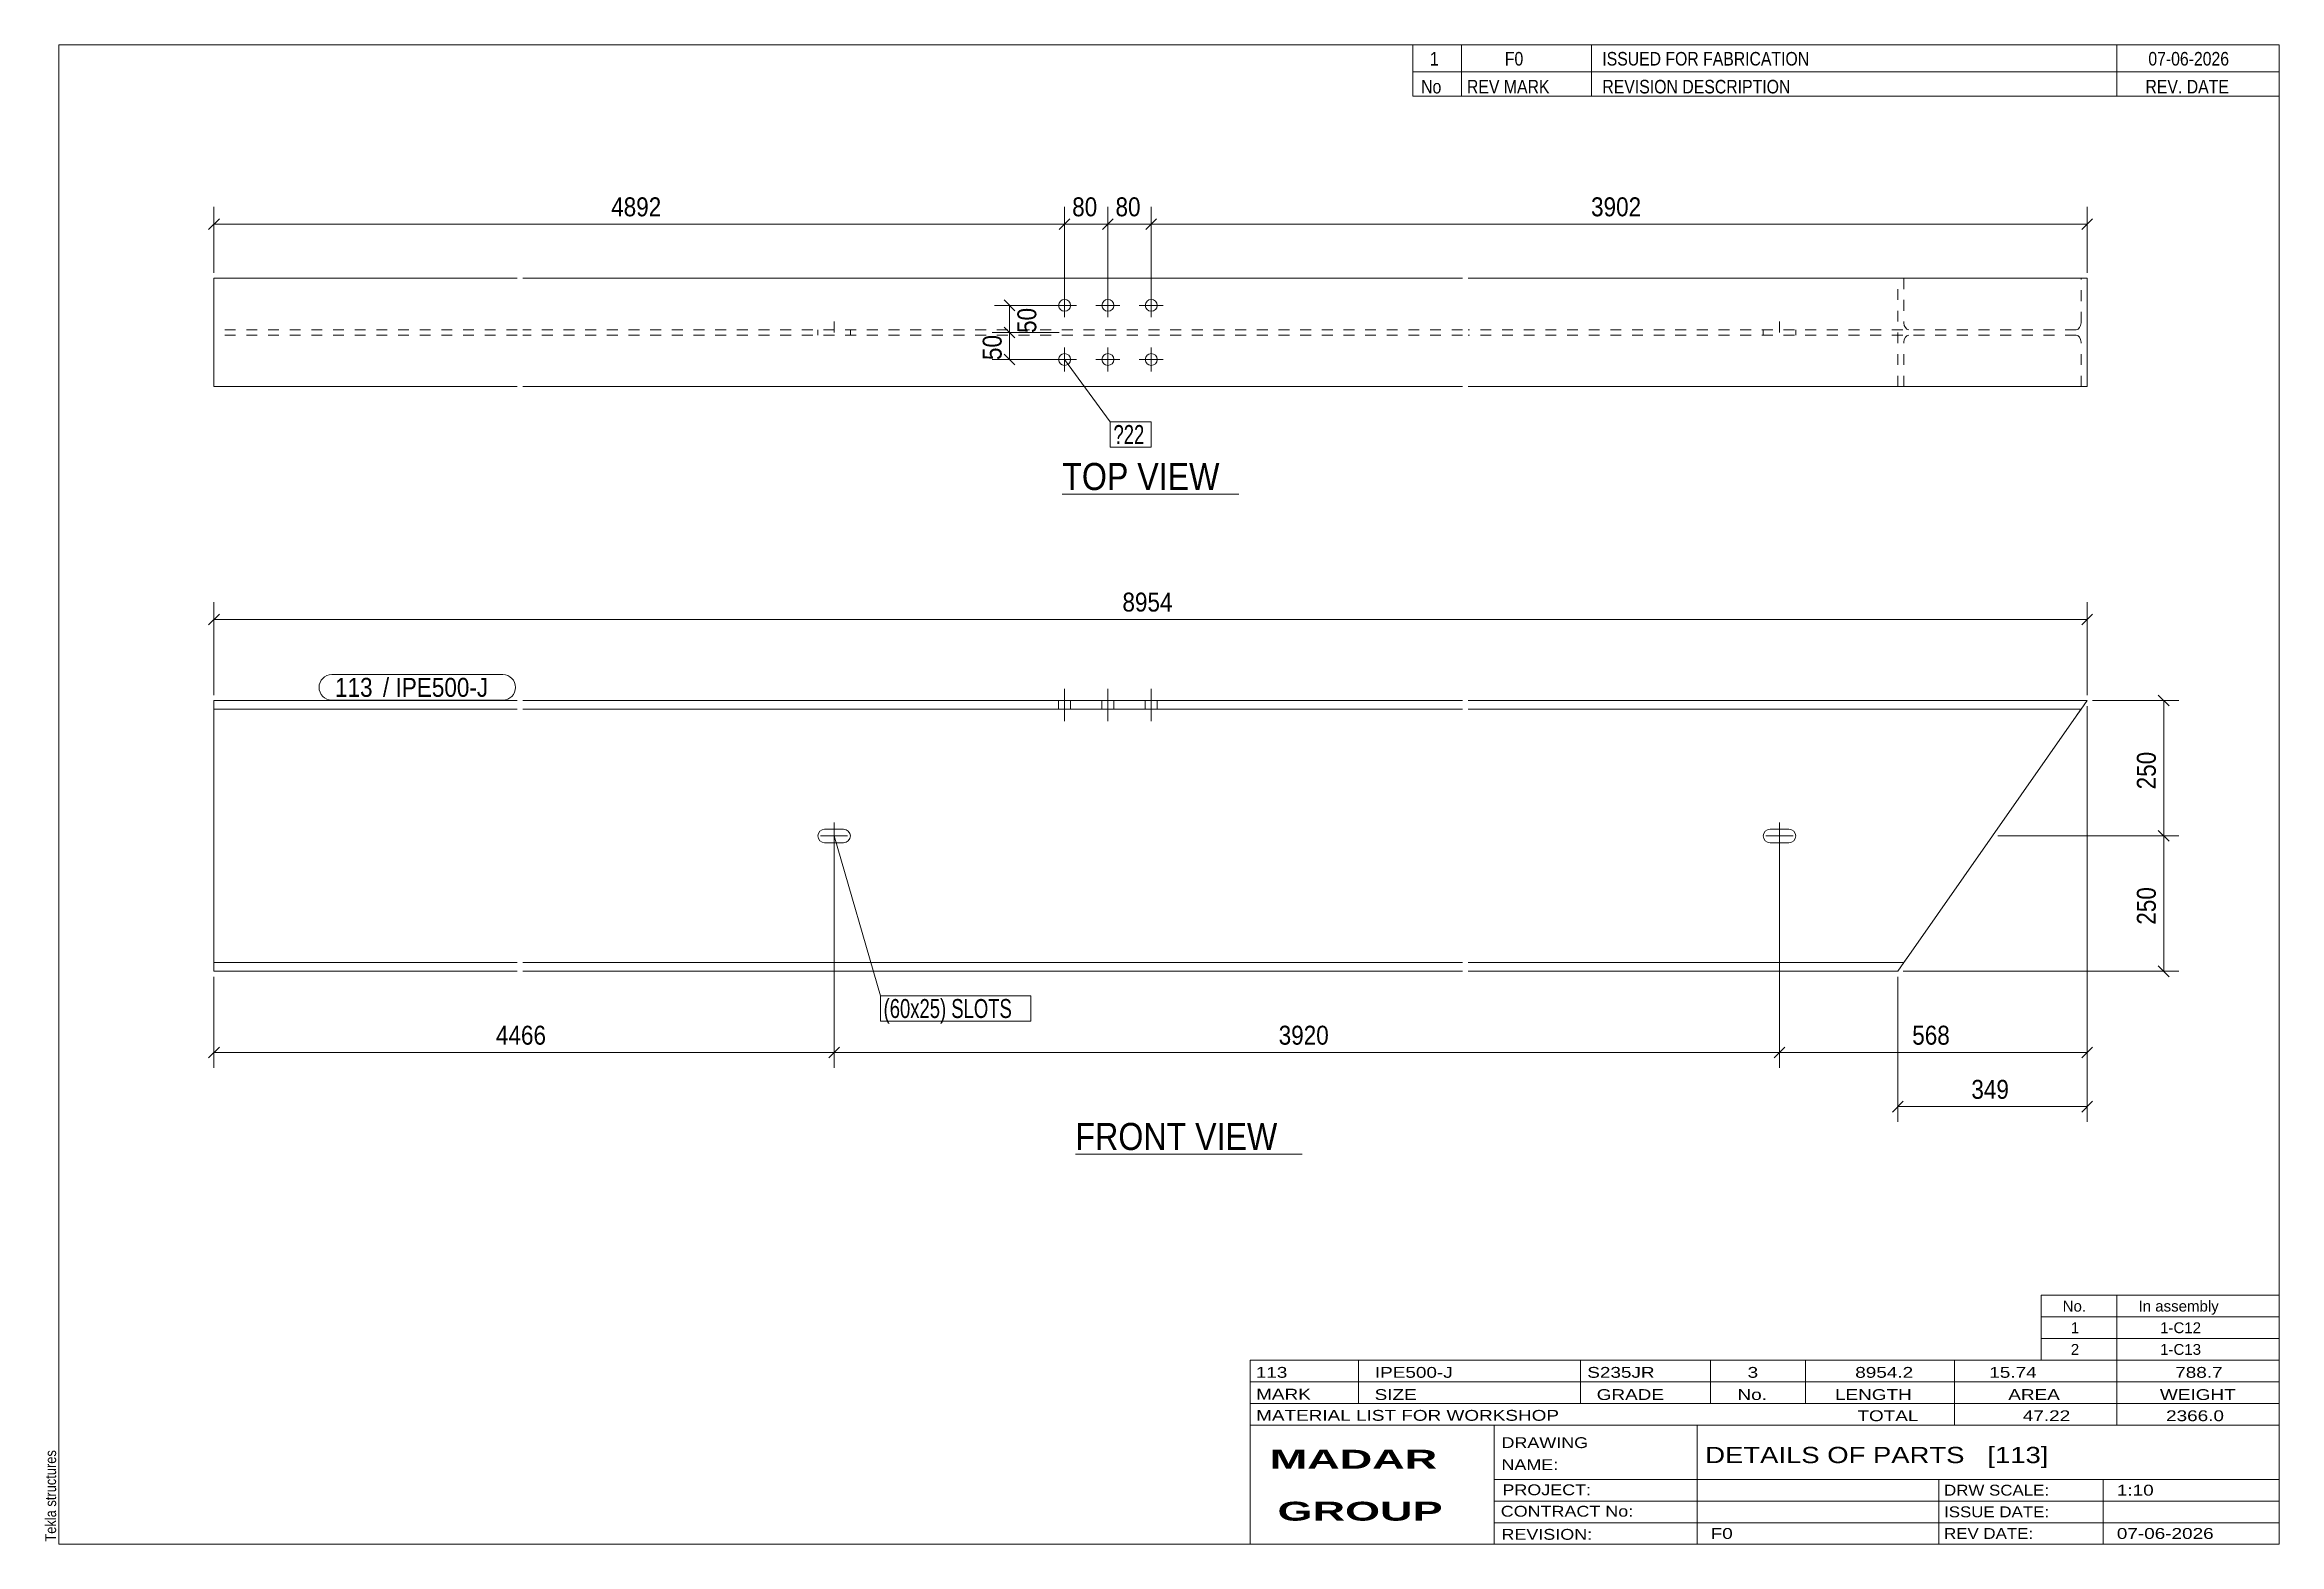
# Model space of a CAD drawing. Header units: millimetres. Extents: x 2 to 415, y 5 to 282.
import ezdxf

# ---------------------------------------------------------------- set-up
doc = ezdxf.new("R2010")
doc.units = ezdxf.units.MM
doc.linetypes.add('XKITLINE00', pattern=[0])
doc.linetypes.add('XKITLINE02', pattern=[4, 2, -2])
for name, color, linetype, lineweight in [('Bolt', 3, 'Continuous', 0), ('BoltMark', 7, 'Continuous', 0), ('Dimensions', 7, 'Continuous', 0), ('DrawingSheet', 5, 'Continuous', 0), ('OtherObjectType', 7, 'Continuous', 0), ('Part', 2, 'Continuous', 0), ('PartMark', 7, 'Continuous', 0)]:
    doc.layers.add(name, color=color, linetype=linetype, lineweight=lineweight)
doc.styles.add('ARIAL', font='ARIAL.TTF')
doc.styles.add('ARIAL_BOLD', font='ARIALBD.TTF')
doc.styles.add('ARIAL_NARROW', font='ARIALN.TTF')

# ---------------------------------------------------------------- blocks, each defined once
blk = doc.blocks.new('*A1')
at = {"layer": 'Bolt', "color": 3, "linetype": 'XKITLINE00', "lineweight": 0}
for p, q in [((190.71, 157.04), (190.71, 163.04)), ((190.71, 157.04), (190.71, 163.04)), ((198.71, 157.04), (198.71, 163.04)), ((198.71, 157.04), (198.71, 163.04)), ((206.71, 157.04), (206.71, 163.04)), ((206.71, 157.04), (206.71, 163.04)), ((189.61, 160.84), (189.61, 159.24)), ((189.61, 160.84), (189.61, 159.24)), ((191.81, 160.84), (191.81, 159.24)), ((191.81, 160.84), (191.81, 159.24)), ((197.61, 160.84), (197.61, 159.24)), ((197.61, 160.84), (197.61, 159.24)), ((199.81, 160.84), (199.81, 159.24)), ((199.81, 160.84), (199.81, 159.24)), ((205.61, 160.84), (205.61, 159.24)), ((205.61, 160.84), (205.61, 159.24)), ((207.81, 160.84), (207.81, 159.24)), ((207.81, 160.84), (207.81, 159.24))]:
    blk.add_line(p, q, dxfattribs=at)
blk = doc.blocks.new('*A2')
at = {"layer": 'Bolt', "color": 3, "linetype": 'XKITLINE00', "lineweight": 0}
for p, q in [((145.25, 136.32), (145.15, 135.84)), ((145.52, 136.73), (145.25, 136.32)), ((145.92, 137), (145.52, 136.73)), ((146.4, 137.09), (145.92, 137)), ((149.9, 137.09), (146.4, 137.09)), ((148.15, 133.34), (148.15, 138.34)), ((150.38, 137), (149.9, 137.09)), ((150.78, 136.73), (150.38, 137)), ((151.05, 136.32), (150.78, 136.73)), ((151.15, 135.84), (151.05, 136.32)), ((319.81, 136.32), (319.71, 135.84)), ((320.08, 136.73), (319.81, 136.32)), ((320.48, 137), (320.08, 136.73)), ((320.96, 137.09), (320.48, 137)), ((324.46, 137.09), (320.96, 137.09)), ((322.71, 133.34), (322.71, 138.34)), ((324.94, 137), (324.46, 137.09)), ((325.34, 136.73), (324.94, 137)), ((325.61, 136.32), (325.34, 136.73)), ((325.71, 135.84), (325.61, 136.32)), ((145.15, 135.84), (145.15, 135.84)), ((145.15, 135.84), (145.25, 135.37)), ((145.25, 135.37), (145.52, 134.96)), ((145.52, 134.96), (145.92, 134.69)), ((150.65, 135.84), (145.65, 135.84)), ((145.92, 134.69), (146.4, 134.59)), ((146.4, 134.59), (149.9, 134.59)), ((149.9, 134.59), (150.38, 134.69)), ((150.38, 134.69), (150.78, 134.96)), ((150.78, 134.96), (151.05, 135.37)), ((151.05, 135.37), (151.15, 135.84)), ((151.15, 135.84), (151.15, 135.84)), ((319.71, 135.84), (319.71, 135.84)), ((319.71, 135.84), (319.81, 135.37)), ((319.81, 135.37), (320.08, 134.96)), ((320.08, 134.96), (320.48, 134.69)), ((325.21, 135.84), (320.21, 135.84)), ((320.48, 134.69), (320.96, 134.59)), ((320.96, 134.59), (324.46, 134.59)), ((324.46, 134.59), (324.94, 134.69)), ((324.94, 134.69), (325.34, 134.96)), ((325.34, 134.96), (325.61, 135.37)), ((325.61, 135.37), (325.71, 135.84)), ((325.71, 135.84), (325.71, 135.84))]:
    blk.add_line(p, q, dxfattribs=at)
blk = doc.blocks.new('*A3')
at = {"layer": 'Part', "color": 2, "linetype": 'XKITLINE00', "lineweight": 0}
for p, q in [((33.65, 110.84), (33.65, 160.84)), ((33.65, 160.84), (89.65, 160.84)), ((89.65, 159.24), (33.65, 159.24)), ((90.65, 160.84), (264.21, 160.84)), ((264.21, 159.24), (90.65, 159.24)), ((265.21, 160.84), (379.51, 160.84)), ((378.39, 159.24), (265.21, 159.24)), ((377.48, 157.94), (346.59, 113.74)), ((378.39, 159.24), (377.48, 157.94)), ((379.51, 160.84), (378.39, 159.24)), ((33.65, 112.44), (89.65, 112.44)), ((90.65, 112.44), (264.21, 112.44)), ((265.21, 112.44), (345.68, 112.44)), ((345.68, 112.44), (344.56, 110.84)), ((346.59, 113.74), (345.68, 112.44)), ((89.65, 110.84), (33.65, 110.84)), ((264.21, 110.84), (90.65, 110.84)), ((344.56, 110.84), (265.21, 110.84))]:
    blk.add_line(p, q, dxfattribs=at)
at = {"layer": 'Part', "color": 7, "linetype": 'XKITLINE02', "lineweight": 0}
for p, q in [((378.32, 159.15), (377.48, 157.94)), ((345.68, 112.44), (346.24, 113.25))]:
    blk.add_line(p, q, dxfattribs=at)
blk = doc.blocks.new('*A4')
at = {"layer": 'Bolt', "color": 3, "linetype": 'XKITLINE00', "lineweight": 0}
for p, q in [((190.71, 236.05), (190.71, 231.65)), ((198.71, 236.05), (198.71, 231.65)), ((206.71, 236.05), (206.71, 231.65)), ((188.51, 233.85), (192.91, 233.85)), ((196.51, 233.85), (200.91, 233.85)), ((204.51, 233.85), (208.91, 233.85)), ((188.51, 223.85), (192.91, 223.85)), ((190.71, 226.05), (190.71, 221.65)), ((196.51, 223.85), (200.91, 223.85)), ((198.71, 226.05), (198.71, 221.65)), ((204.51, 223.85), (208.91, 223.85)), ((206.71, 226.05), (206.71, 221.65))]:
    blk.add_line(p, q, dxfattribs=at)
for centre in [(190.71, 233.85), (198.71, 233.85), (206.71, 233.85), (190.71, 223.85), (198.71, 223.85), (206.71, 223.85)]:
    blk.add_circle(centre, 1.1, dxfattribs=at)
blk = doc.blocks.new('*A5')
at = {"layer": 'Bolt', "color": 3, "linetype": 'XKITLINE02', "lineweight": 0}
for p, q in [((145.15, 229.35), (145.15, 228.35)), ((148.15, 230.85), (148.15, 226.85)), ((151.15, 229.35), (151.15, 228.35)), ((319.71, 229.35), (319.71, 228.35)), ((322.71, 230.85), (322.71, 226.85)), ((325.71, 229.35), (325.71, 228.35))]:
    blk.add_line(p, q, dxfattribs=at)
blk = doc.blocks.new('*A6')
at = {"layer": 'Part', "color": 2, "linetype": 'XKITLINE00', "lineweight": 0}
for p, q in [((33.65, 218.85), (33.65, 238.85)), ((89.65, 238.85), (33.65, 238.85)), ((264.21, 238.85), (90.65, 238.85)), ((379.51, 238.85), (265.21, 238.85)), ((379.51, 218.85), (379.51, 238.85)), ((33.65, 218.85), (89.65, 218.85)), ((90.65, 218.85), (264.21, 218.85)), ((265.21, 218.85), (379.51, 218.85))]:
    blk.add_line(p, q, dxfattribs=at)
at = {"layer": 'Part', "color": 7, "linetype": 'XKITLINE02', "lineweight": 0}
for p, q in [((344.56, 218.85), (344.56, 238.85)), ((345.68, 238.85), (345.68, 230.65)), ((378.39, 230.65), (378.39, 238.85)), ((89.65, 229.35), (33.65, 229.35)), ((89.65, 228.35), (33.65, 228.35)), ((264.21, 229.35), (90.65, 229.35)), ((264.21, 228.35), (90.65, 228.35)), ((377.48, 229.35), (265.21, 229.35)), ((377.48, 228.35), (265.21, 228.35)), ((345.68, 230.65), (345.75, 230.15)), ((345.75, 227.55), (345.68, 227.05)), ((345.68, 218.85), (345.68, 227.05)), ((345.75, 230.15), (345.95, 229.73)), ((345.95, 227.97), (345.75, 227.55)), ((345.95, 229.73), (346.24, 229.45)), ((346.24, 228.25), (345.95, 227.97)), ((346.24, 229.45), (346.59, 229.35)), ((346.59, 228.35), (346.24, 228.25)), ((377.48, 229.35), (377.83, 229.45)), ((377.83, 228.25), (377.48, 228.35)), ((377.83, 229.45), (378.12, 229.73)), ((378.12, 227.97), (377.83, 228.25)), ((378.12, 229.73), (378.32, 230.15)), ((378.32, 227.55), (378.12, 227.97)), ((378.32, 230.15), (378.39, 230.65)), ((378.39, 227.05), (378.32, 227.55)), ((378.39, 218.85), (378.39, 227.05))]:
    blk.add_line(p, q, dxfattribs=at)
blk = doc.blocks.new('*A7')
at = {"layer": 'DrawingSheet', "color": 5, "linetype": 'XKITLINE00', "lineweight": 0}
for p, q in [((415, 282), (5, 282)), ((5, 282), (5, 5)), ((415, 5), (415, 282)), ((5, 5), (415, 5))]:
    blk.add_line(p, q, dxfattribs=at)
at = {"layer": 'DrawingSheet', "color": 5, "style": 'ARIAL', "width": 0.85}
blk.add_text('Tekla structures', height=2, rotation=90, dxfattribs=at).set_placement((4.5, 5.5))
blk = doc.blocks.new('*A8')
at = {"layer": 'OtherObjectType', "color": 7, "linetype": 'XKITLINE00', "lineweight": 0}
for p, q in [((371, 51), (415, 51)), ((371, 47), (371, 51)), ((385, 47), (385, 51)), ((415, 47), (415, 51)), ((371, 47), (415, 47)), ((371, 43), (371, 47)), ((385, 43), (385, 47)), ((415, 43), (415, 47)), ((371, 43), (415, 43)), ((371, 39), (371, 43)), ((385, 39), (385, 43)), ((415, 39), (415, 43)), ((371, 39), (415, 39))]:
    blk.add_line(p, q, dxfattribs=at)
at = {"layer": 'OtherObjectType', "color": 7, "style": 'ARIAL_NARROW', "width": 1.211571}
for s, p in [('No.', (375, 48)), ('In assembly', (389, 48)), ('1', (376.5, 44)), ('1-C12', (392.99, 44)), ('2', (376.5, 40)), ('1-C13', (392.99, 40))]:
    blk.add_text(s, height=2, dxfattribs=at).set_placement(p)
blk = doc.blocks.new('*A9')
at = {"layer": 'OtherObjectType', "color": 7, "linetype": 'XKITLINE00', "lineweight": 0}
for p, q in [((255, 282), (415, 282)), ((415, 282), (255, 282)), ((255, 282), (255, 277)), ((264, 282), (264, 277)), ((288, 282), (288, 277)), ((385, 282), (385, 277)), ((415, 282), (415, 277)), ((255, 277), (415, 277)), ((255, 277), (255, 272.5)), ((255, 277), (415, 277)), ((264, 277), (264, 272.5)), ((288, 277), (288, 272.5)), ((385, 277), (385, 272.5)), ((415, 277), (415, 272.5)), ((415, 272.5), (255, 272.5))]:
    blk.add_line(p, q, dxfattribs=at)
at = {"layer": 'OtherObjectType', "color": 7, "style": 'ARIAL_NARROW'}
for s, width, p in [('1', 1.017001, (258.16, 278.15)), ('F0', 1.017001, (272, 278.15)), ('ISSUED FOR FABRICATION', 1.017001, (290, 278.15)), ('07-06-2026', 1.017001, (390.82, 278.15)), ('No', 1.02, (256.54, 273)), ('REV MARK', 1.02, (265, 273)), ('REVISION DESCRIPTION', 1.02, (290, 273)), ('REV. DATE', 1.02, (390.28, 273))]:
    blk.add_text(s, height=2.5, dxfattribs=dict(at, width=width)).set_placement(p)
blk = doc.blocks.new('*A10')
at = {"layer": 'OtherObjectType', "color": 7, "linetype": 'XKITLINE00', "lineweight": 0}
for p, q in [((225, 39), (415, 39)), ((225, 39), (225, 35)), ((225, 39), (415, 39)), ((245, 35), (245, 39)), ((286, 35), (286, 39)), ((310, 35), (310, 39)), ((327.5, 35), (327.5, 39)), ((355, 35), (355, 39)), ((385, 35), (385, 39)), ((415, 35), (415, 39)), ((225, 35), (415, 35)), ((225, 35), (225, 5)), ((225, 35), (415, 35)), ((245, 31), (245, 35)), ((286, 31), (286, 35)), ((310, 31), (310, 35)), ((327.5, 31), (327.5, 35)), ((355, 31), (355, 35)), ((385, 31), (385, 35)), ((415, 31), (415, 35)), ((225, 31), (415, 31)), ((355, 27), (355, 31)), ((385, 27), (385, 31)), ((415, 27), (415, 31)), ((225, 27), (415, 27)), ((270, 21), (270, 27)), ((307.5, 17), (307.5, 27)), ((415, 21), (415, 27)), ((270, 21), (270, 5)), ((415, 17), (415, 21)), ((270, 17), (415, 17)), ((307.5, 5), (307.5, 17)), ((352.16, 13), (352.16, 17)), ((382.5, 5), (382.5, 17)), ((415, 13), (415, 17)), ((270, 13), (415, 13)), ((352.16, 5), (352.16, 13)), ((415, 9), (415, 13)), ((270, 9), (415, 9)), ((415, 5), (415, 9)), ((225, 5), (415, 5)), ((262.5, 5), (415, 5))]:
    blk.add_line(p, q, dxfattribs=at)
at = {"layer": 'OtherObjectType', "color": 7, "style": 'ARIAL_NARROW'}
for s, height, width, p in [('113', 2, 1.525501, (226.01, 35.76)), ('IPE500-J', 2, 1.525501, (248, 35.76)), ('S235JR', 2, 1.525501, (287.22, 35.76)), ('3', 2, 1.525501, (316.82, 35.76)), ('8954.2', 2, 1.525501, (336.7, 35.76)), ('15.74', 2, 1.525501, (361.45, 35.76)), ('788.7', 2, 1.525501, (395.78, 35.76)), ('MARK', 2, 1.525501, (226.08, 31.73)), ('SIZE', 2, 1.525501, (247.96, 31.66)), ('GRADE', 2, 1.525501, (288.96, 31.66)), ('No.', 2, 1.525501, (314.96, 31.66)), ('LENGTH', 2, 1.525501, (332.96, 31.66)), ('AREA', 2, 1.525501, (364.96, 31.66)), ('WEIGHT', 2, 1.525501, (392.96, 31.66)), ('MATERIAL LIST FOR WORKSHOP', 2, 1.525501, (226.08, 27.82)), ('TOTAL', 2, 1.525501, (337.1, 27.75)), ('47.22', 2, 1.525501, (367.64, 27.75)), ('2366.0', 2, 1.525501, (394.09, 27.75)), ('DRAWING', 2, 1.445, (271.38, 22.78)), ('NAME:', 2, 1.445, (271.38, 18.72)), ('DETAILS OF PARTS   [113]', 3, 1.474651, (309, 20)), ('PROJECT:', 2, 1.445, (271.55, 14.07)), ('DRW SCALE:', 2, 1.36, (353.1, 14)), ('1:10', 2, 1.525501, (385, 14)), ('CONTRACT No:', 2, 1.445, (271.25, 10.11)), ('ISSUE DATE:', 2, 1.36, (353.1, 10)), ('REVISION:', 2, 1.445, (271.38, 5.84)), ('F0', 2, 1.525501, (310, 6)), ('REV DATE:', 2, 1.36, (353.1, 6)), ('07-06-2026', 2, 1.525501, (385, 6))]:
    blk.add_text(s, height=height, dxfattribs=dict(at, width=width)).set_placement(p)
at = {"layer": 'OtherObjectType', "color": 1, "style": 'ARIAL_BOLD', "width": 1.7}
for s, p in [('MADAR ', (228.58, 18.97)), ('GROUP', (230.03, 9.37))]:
    blk.add_text(s, height=3.5, dxfattribs=at).set_placement(p)
blk = doc.blocks.new('*A11')
at = {"layer": 'Dimensions', "color": 7, "linetype": 'XKITLINE00', "lineweight": 0}
for p, q in [((392.66, 136.83), (394.64, 134.85)), ((363.04, 135.84), (396.45, 135.84)), ((393.65, 110.84), (393.65, 135.84)), ((392.66, 111.83), (394.64, 109.85)), ((345.56, 110.84), (396.45, 110.84))]:
    blk.add_line(p, q, dxfattribs=at)
at = {"layer": 'Dimensions', "color": 3}
for p in [(393.65, 135.84), (393.65, 110.84)]:
    blk.add_point(p, dxfattribs=at)
at = {"layer": 'Dimensions', "color": 3, "style": 'ARIAL', "width": 0.85}
blk.add_text('250', height=3.5, rotation=90.0002, dxfattribs=at).set_placement((392.2, 119.45))
blk = doc.blocks.new('*A12')
at = {"layer": 'Dimensions', "color": 7, "linetype": 'XKITLINE00', "lineweight": 0}
for p, q in [((392.66, 161.83), (394.64, 159.85)), ((380.51, 160.84), (396.45, 160.84)), ((393.65, 135.84), (393.65, 160.84)), ((392.66, 136.83), (394.64, 134.85)), ((363.04, 135.84), (396.45, 135.84))]:
    blk.add_line(p, q, dxfattribs=at)
at = {"layer": 'Dimensions', "color": 3}
for p in [(393.65, 160.84), (393.65, 135.84)]:
    blk.add_point(p, dxfattribs=at)
at = {"layer": 'Dimensions', "color": 3, "style": 'ARIAL', "width": 0.85}
blk.add_text('250', height=3.5, rotation=90.0002, dxfattribs=at).set_placement((392.2, 144.45))
blk = doc.blocks.new('*A13')
at = {"layer": 'Dimensions', "color": 7, "linetype": 'XKITLINE00', "lineweight": 0}
for p, q in [((33.65, 161.84), (33.65, 179.04)), ((379.51, 161.84), (379.51, 179.04)), ((34.64, 176.83), (32.66, 174.85)), ((33.65, 175.84), (379.51, 175.84)), ((380.5, 176.83), (378.52, 174.85))]:
    blk.add_line(p, q, dxfattribs=at)
at = {"layer": 'Dimensions', "color": 3}
for p in [(33.65, 175.84), (379.51, 175.84)]:
    blk.add_point(p, dxfattribs=at)
at = {"layer": 'Dimensions', "color": 3, "style": 'ARIAL', "width": 0.85}
blk.add_text('8954', height=3.5, dxfattribs=at).set_placement((201.39, 177.29))
blk = doc.blocks.new('*A14')
at = {"layer": 'Dimensions', "color": 7, "linetype": 'XKITLINE00', "lineweight": 0}
for p, q in [((379.51, 159.84), (379.51, 83.04)), ((344.56, 109.84), (344.56, 83.04)), ((345.55, 86.83), (343.57, 84.85)), ((380.5, 86.83), (378.52, 84.85)), ((344.56, 85.84), (379.51, 85.84))]:
    blk.add_line(p, q, dxfattribs=at)
at = {"layer": 'Dimensions', "color": 3}
for p in [(344.56, 85.84), (379.51, 85.84)]:
    blk.add_point(p, dxfattribs=at)
at = {"layer": 'Dimensions', "color": 3, "style": 'ARIAL', "width": 0.85}
blk.add_text('349', height=3.5, dxfattribs=at).set_placement((358.14, 87.29))
blk = doc.blocks.new('*A15')
at = {"layer": 'Dimensions', "color": 7, "linetype": 'XKITLINE00', "lineweight": 0}
for p, q in [((148.15, 134.84), (148.15, 93.04)), ((33.65, 109.84), (33.65, 93.04)), ((34.64, 96.83), (32.66, 94.85)), ((33.65, 95.84), (148.15, 95.84)), ((149.14, 96.83), (147.16, 94.85))]:
    blk.add_line(p, q, dxfattribs=at)
at = {"layer": 'Dimensions', "color": 3}
for p in [(33.65, 95.84), (148.15, 95.84)]:
    blk.add_point(p, dxfattribs=at)
at = {"layer": 'Dimensions', "color": 3, "style": 'ARIAL', "width": 0.85}
blk.add_text('4466', height=3.5, dxfattribs=at).set_placement((85.71, 97.29))
blk = doc.blocks.new('*A16')
at = {"layer": 'Dimensions', "color": 7, "linetype": 'XKITLINE00', "lineweight": 0}
for p, q in [((148.15, 134.84), (148.15, 93.04)), ((322.71, 134.84), (322.71, 93.04)), ((149.14, 96.83), (147.16, 94.85)), ((148.15, 95.84), (322.71, 95.84)), ((323.7, 96.83), (321.72, 94.85))]:
    blk.add_line(p, q, dxfattribs=at)
at = {"layer": 'Dimensions', "color": 3}
for p in [(148.15, 95.84), (322.71, 95.84)]:
    blk.add_point(p, dxfattribs=at)
at = {"layer": 'Dimensions', "color": 3, "style": 'ARIAL', "width": 0.85}
blk.add_text('3920', height=3.5, dxfattribs=at).set_placement((230.24, 97.29))
blk = doc.blocks.new('*A17')
at = {"layer": 'Dimensions', "color": 7, "linetype": 'XKITLINE00', "lineweight": 0}
for p, q in [((379.51, 159.84), (379.51, 93.04)), ((322.71, 134.84), (322.71, 93.04)), ((323.7, 96.83), (321.72, 94.85)), ((322.71, 95.84), (379.51, 95.84)), ((380.5, 96.83), (378.52, 94.85))]:
    blk.add_line(p, q, dxfattribs=at)
at = {"layer": 'Dimensions', "color": 3}
for p in [(322.71, 95.84), (379.51, 95.84)]:
    blk.add_point(p, dxfattribs=at)
at = {"layer": 'Dimensions', "color": 3, "style": 'ARIAL', "width": 0.85}
blk.add_text('568', height=3.5, dxfattribs=at).set_placement((347.22, 97.29))
blk = doc.blocks.new('*A18')
at = {"layer": 'BoltMark', "color": 7, "linetype": 'XKITLINE00', "lineweight": 0}
for p, q in [((148.15, 135.84), (156.69, 106.32)), ((156.69, 106.32), (184.48, 106.32)), ((156.69, 101.62), (156.69, 106.32)), ((184.48, 101.62), (184.48, 106.32)), ((156.69, 101.62), (184.48, 101.62))]:
    blk.add_line(p, q, dxfattribs=at)
at = {"layer": 'BoltMark', "color": 3, "style": 'ARIAL_NARROW', "width": 0.85}
blk.add_text('(60x25) SLOTS', height=3.5, dxfattribs=at).set_placement((157.29, 102.22))
blk = doc.blocks.new('*A19')
at = {"layer": 'PartMark', "color": 7, "linetype": 'XKITLINE00', "lineweight": 0}
for p, q in [((55.4, 165.64), (86.99, 165.64)), ((55.4, 160.94), (86.99, 160.94))]:
    blk.add_line(p, q, dxfattribs=at)
for centre, start, end in [((55.4, 163.29), 90, 270), ((86.99, 163.29), 270, 90)]:
    blk.add_arc(centre, 2.35, start, end, dxfattribs=at)
at = {"layer": 'PartMark', "color": 1, "style": 'ARIAL', "width": 0.85}
blk.add_text('113', height=3.5, dxfattribs=at).set_placement((56, 161.54))
at = {"layer": 'PartMark', "color": 3, "style": 'ARIAL', "width": 0.85}
for s, p in [('/', (64.84, 161.54)), ('IPE500-J', (67.18, 161.54))]:
    blk.add_text(s, height=3.5, dxfattribs=at).set_placement(p)
blk = doc.blocks.new('*A20')
at = {"layer": 'OtherObjectType', "color": 7, "linetype": 'XKITLINE00', "lineweight": 0}
blk.add_line((192.72, 77.09), (234.58, 77.09), dxfattribs=at)
at = {"layer": 'OtherObjectType', "color": 3, "style": 'ARIAL', "width": 0.85}
blk.add_text('FRONT VIEW', height=5, dxfattribs=at).set_placement((192.72, 77.84))
blk = doc.blocks.new('*A21')
at = {"layer": 'Dimensions', "color": 7, "linetype": 'XKITLINE00', "lineweight": 0}
for p, q in [((189.71, 228.85), (177.34, 228.85)), ((179.55, 229.84), (181.53, 227.86)), ((180.54, 223.85), (180.54, 228.85)), ((189.71, 223.85), (177.34, 223.85)), ((179.55, 224.84), (181.53, 222.86))]:
    blk.add_line(p, q, dxfattribs=at)
at = {"layer": 'Dimensions', "color": 3}
for p in [(180.54, 228.85), (180.54, 223.85)]:
    blk.add_point(p, dxfattribs=at)
at = {"layer": 'Dimensions', "color": 3, "style": 'ARIAL', "width": 0.85}
blk.add_text('50', height=3.5, rotation=90.0002, dxfattribs=at).set_placement((179.09, 223.75))
blk = doc.blocks.new('*A22')
at = {"layer": 'Dimensions', "color": 7, "linetype": 'XKITLINE00', "lineweight": 0}
for p, q in [((189.71, 233.85), (177.74, 233.85)), ((179.55, 234.84), (181.53, 232.86)), ((180.54, 228.85), (180.54, 233.85)), ((189.71, 228.85), (177.74, 228.85)), ((179.55, 229.84), (181.53, 227.86))]:
    blk.add_line(p, q, dxfattribs=at)
at = {"layer": 'Dimensions', "color": 3}
for p in [(180.54, 233.85), (180.54, 228.85)]:
    blk.add_point(p, dxfattribs=at)
at = {"layer": 'Dimensions', "color": 3, "style": 'ARIAL', "width": 0.85}
blk.add_text('50', height=3.5, rotation=90.0002, dxfattribs=at).set_placement((185.49, 228.75))
blk = doc.blocks.new('*A23')
at = {"layer": 'Dimensions', "color": 7, "linetype": 'XKITLINE00', "lineweight": 0}
for p, q in [((33.65, 239.85), (33.65, 252.05)), ((190.71, 234.85), (190.71, 252.05)), ((34.64, 249.84), (32.66, 247.86)), ((33.65, 248.85), (190.71, 248.85)), ((191.7, 249.84), (189.72, 247.86))]:
    blk.add_line(p, q, dxfattribs=at)
at = {"layer": 'Dimensions', "color": 3}
for p in [(33.65, 248.85), (190.71, 248.85)]:
    blk.add_point(p, dxfattribs=at)
at = {"layer": 'Dimensions', "color": 3, "style": 'ARIAL', "width": 0.85}
blk.add_text('4892', height=3.5, dxfattribs=at).set_placement((106.99, 250.3))
blk = doc.blocks.new('*A24')
at = {"layer": 'Dimensions', "color": 7, "linetype": 'XKITLINE00', "lineweight": 0}
for p, q in [((190.71, 234.85), (190.71, 252.05)), ((198.71, 234.85), (198.71, 252.05)), ((191.7, 249.84), (189.72, 247.86)), ((190.71, 248.85), (198.71, 248.85)), ((199.7, 249.84), (197.72, 247.86))]:
    blk.add_line(p, q, dxfattribs=at)
at = {"layer": 'Dimensions', "color": 3}
for p in [(190.71, 248.85), (198.71, 248.85)]:
    blk.add_point(p, dxfattribs=at)
at = {"layer": 'Dimensions', "color": 3, "style": 'ARIAL', "width": 0.85}
blk.add_text('80', height=3.5, dxfattribs=at).set_placement((192.11, 250.3))
blk = doc.blocks.new('*A25')
at = {"layer": 'Dimensions', "color": 7, "linetype": 'XKITLINE00', "lineweight": 0}
for p, q in [((198.71, 234.85), (198.71, 252.05)), ((206.71, 234.85), (206.71, 252.05)), ((199.7, 249.84), (197.72, 247.86)), ((198.71, 248.85), (206.71, 248.85)), ((207.7, 249.84), (205.72, 247.86))]:
    blk.add_line(p, q, dxfattribs=at)
at = {"layer": 'Dimensions', "color": 3}
for p in [(198.71, 248.85), (206.71, 248.85)]:
    blk.add_point(p, dxfattribs=at)
at = {"layer": 'Dimensions', "color": 3, "style": 'ARIAL', "width": 0.85}
blk.add_text('80', height=3.5, dxfattribs=at).set_placement((200.11, 250.3))
blk = doc.blocks.new('*A26')
at = {"layer": 'Dimensions', "color": 7, "linetype": 'XKITLINE00', "lineweight": 0}
for p, q in [((206.71, 234.85), (206.71, 252.05)), ((379.51, 239.85), (379.51, 252.05)), ((207.7, 249.84), (205.72, 247.86)), ((206.71, 248.85), (379.51, 248.85)), ((380.5, 249.84), (378.52, 247.86))]:
    blk.add_line(p, q, dxfattribs=at)
at = {"layer": 'Dimensions', "color": 3}
for p in [(206.71, 248.85), (379.51, 248.85)]:
    blk.add_point(p, dxfattribs=at)
at = {"layer": 'Dimensions', "color": 3, "style": 'ARIAL', "width": 0.85}
blk.add_text('3902', height=3.5, dxfattribs=at).set_placement((287.92, 250.3))
blk = doc.blocks.new('*A27')
at = {"layer": 'BoltMark', "color": 7, "linetype": 'XKITLINE00', "lineweight": 0}
for p, q in [((190.71, 223.85), (199.14, 212.34)), ((199.14, 212.34), (206.72, 212.34)), ((199.14, 207.64), (199.14, 212.34)), ((206.72, 207.64), (206.72, 212.34)), ((199.14, 207.64), (206.72, 207.64))]:
    blk.add_line(p, q, dxfattribs=at)
at = {"layer": 'BoltMark', "color": 3, "style": 'ARIAL_NARROW', "width": 0.85}
blk.add_text('?22', height=3.5, dxfattribs=at).set_placement((199.74, 208.24))
blk = doc.blocks.new('*A28')
at = {"layer": 'OtherObjectType', "color": 7, "linetype": 'XKITLINE00', "lineweight": 0}
blk.add_line((190.28, 198.99), (222.88, 198.99), dxfattribs=at)
at = {"layer": 'OtherObjectType', "color": 3, "style": 'ARIAL', "width": 0.85}
blk.add_text('TOP VIEW', height=5, dxfattribs=at).set_placement((190.28, 199.74))

msp = doc.modelspace()

# ---------------------------------------------------------------- block references
at = {"lineweight": 0}
for name in ['*A7', '*A9', '*A23', '*A24', '*A25', '*A26', '*A6', '*A4', '*A22', '*A5', '*A21', '*A27', '*A28', '*A13', '*A19', '*A1', '*A12', '*A3', '*A17', '*A14', '*A2', '*A11', '*A15', '*A16', '*A18', '*A20', '*A8', '*A10']:
    msp.add_blockref(name, (0, 0), dxfattribs=at)

doc.saveas('drawing.dxf')
